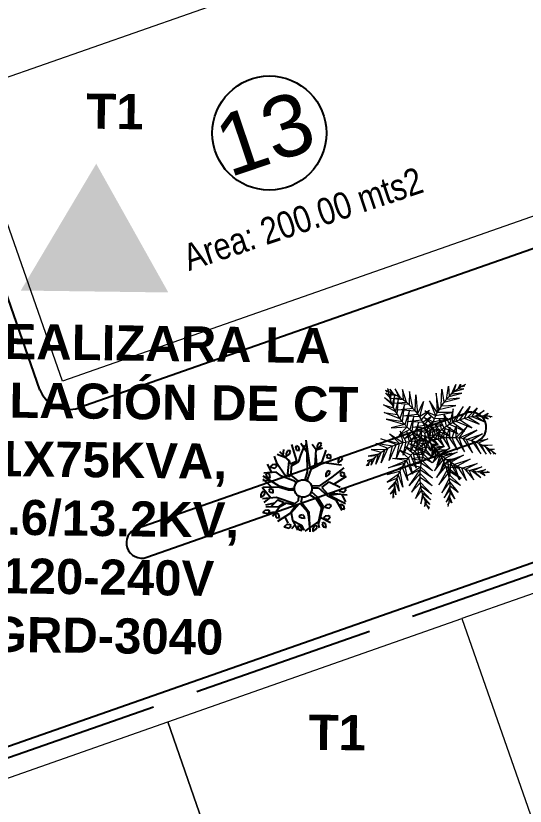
# Model space of a CAD drawing. Extents: x 604418 to 606014, y 1310869 to 1312555.
# Drawn here: x 605727.66 to 605744.37, y 1311089.53 to 1311115.45 of the extents above; entities that cross this region are included whole.
import ezdxf

# ---------------------------------------------------------------- set-up
doc = ezdxf.new("R2010")
doc.units = 0
doc.header["$MEASUREMENT"] = 0
doc.linetypes.add('ACAD_ISO02W100', pattern=[15, 12, -3])
doc.layers.get('0').update_dxf_attribs({"color": 10})
doc.layers.add('1-Cartografia', color=7, linetype='Continuous', lineweight=13)
for name, color, linetype in [('ARBOLES', 102, 'Continuous'), ('DETALLES', 7, 'Continuous'), ('PALME-1', 82, 'Continuous')]:
    doc.layers.add(name, color=color, linetype=linetype)
doc.styles.add('ROTULOS', font='arial.ttf', dxfattribs={"height": 3})
doc.styles.add('TSN - Arial Narrow', font='ARIALN.TTF')

# ---------------------------------------------------------------- blocks, each defined once
blk = doc.blocks.new('A$C48C97B70')
at = {"layer": 'PALME-1', "lineweight": 5}
for p, q in [((2.072342711151578, 6.539757133461535), (2.170993821462616, 6.532959528965876)), ((2.215910241822712, 6.496664697071537), (2.072342711151578, 6.539757133461535)), ((2.315381746622734, 6.599569622194394), (2.308759636594914, 6.417534291977063)), ((2.409648848813958, 6.324762820033357), (2.315381746622734, 6.599569622194394)), ((2.552023350144736, 6.547294185031205), (2.605243965052068, 6.121538928011432)), ((2.686585457413457, 6.0263228318654), (2.552023350144736, 6.547294185031205)), ((2.109145975671709, 6.384245945140719), (2.409648848813958, 6.324762820033357)), ((2.556235553929582, 6.175663349684328), (2.109145975671709, 6.384245945140719)), ((2.17080201394856, 6.14843697915785), (2.686585457413457, 6.0263228318654)), ((2.79309800628107, 5.890090512111783), (2.17080201394856, 6.14843697915785)), ((2.902934323064983, 6.406875107437372), (2.79309800628107, 5.890090512111783)), ((2.91185081389267, 5.719506327062845), (2.902934323064983, 6.406875107437372)), ((3.221362474723719, 6.19808159628883), (3.009236497804523, 5.560948513448238)), ((3.129033586243168, 5.334387176670134), (3.221362474723719, 6.19808159628883)), ((2.250659788493067, 5.877088903915137), (2.91185081389267, 5.719506327062845)), ((3.009236497804523, 5.560948513448238), (2.250659788493067, 5.877088903915137)), ((3.210483656963333, 5.151997671928257), (3.476696790079586, 5.948182277148589)), ((3.476696790079586, 5.948182277148589), (3.277439789846539, 4.975987701676786)), ((2.388137213652954, 5.472214528825134), (3.129033586243168, 5.334387176670134)), ((3.210483656963333, 5.151997671928257), (2.388137213652954, 5.472214528825134)), ((3.277439789846539, 4.975987701676786), (3.756338857463561, 5.506348918424919)), ((3.756338857463561, 5.506348918424919), (3.328270285041071, 4.818382484139875)), ((2.534703512326814, 5.10012524551712), (3.277439789846539, 4.975987701676786)), ((3.328270285041071, 4.818382484139875), (2.534703512326814, 5.10012524551712)), ((3.909237030078657, 4.976652111392468), (3.328270285041071, 4.818382484139875)), ((3.377104022074491, 4.634997698944062), (3.909237030078657, 4.976652111392468)), ((2.683092593215406, 4.767370728543028), (3.377104022074491, 4.634997698944062)), ((3.409331238712184, 4.483896916965023), (2.683092593215406, 4.767370728543028)), ((3.925437976256944, 4.650008630240336), (3.409331238712184, 4.483896916965023)), ((3.434897479135543, 4.330342781729996), (3.925437976256944, 4.650008630240336)), ((4.515644523431547, 3.959039486479014), (4.560836301650852, 4.589793780585751)), ((4.560836301650852, 4.589793780585751), (4.7000261915382, 4.003962910035625)), ((5.099083250737749, 4.709153651027009), (4.7000261915382, 4.003962910035625)), ((4.862730723922141, 4.034791121492162), (5.099083250737749, 4.709153651027009)), ((5.620870345737785, 4.675173788331449), (4.862730723922141, 4.034791121492162)), ((5.049313929746859, 4.060273291775957), (5.620870345737785, 4.675173788331449)), ((5.248437111848034, 4.076084800297394), (5.962511981604621, 4.570644963532686)), ((5.962511981604621, 4.570644963532686), (5.504699753597379, 4.07937725703232)), ((0.7884219525149092, 4.157139943214133), (1.318447572761215, 3.744818661361933)), ((1.571980429929681, 3.782268248032779), (0.7884219525149092, 4.157139943214133)), ((1.109125668299384, 4.314602350816131), (1.959349472192116, 3.802757524186745)), ((1.771087397122756, 3.798282656818628), (1.109125668299384, 4.314602350816131)), ((1.618893041624688, 4.43102240213193), (2.124885034398176, 3.798161737388)), ((1.959349472192116, 3.802757524186745), (1.618893041624688, 4.43102240213193)), ((2.169265136006288, 4.398663227912039), (2.124885034398176, 3.798161737388)), ((2.314061223645695, 3.783092461759225), (2.169265136006288, 4.398663227912039)), ((2.482636831817217, 4.305086443666369), (2.467264722916298, 3.763124301563948)), ((2.620561620569788, 3.736058336682618), (2.482636831817217, 4.305086443666369)), ((2.741825681529008, 4.179233747301623), (2.772755018319003, 3.702005540952086)), ((2.911298305843957, 3.66459856252186), (2.741825681529008, 4.179233747301623)), ((2.871413715649396, 4.391883058706298), (3.434897479135543, 4.330342781729996)), ((3.453508515260182, 4.175500756362453), (2.871413715649396, 4.391883058706298)), ((3.012199615594, 4.137813482200727), (3.464408285100944, 4.032410856336355)), ((3.468956709606573, 3.911039973609149), (3.012199615594, 4.137813482200727)), ((3.893151809461415, 4.363695227541029), (3.453508515260182, 4.175500756362453)), ((3.464408285100944, 4.032410856336355), (3.893151809461415, 4.363695227541029)), ((3.468037246959284, 3.738560013240203), (3.827438695821911, 4.112911172676831)), ((3.827438695821911, 4.112911172676831), (3.468956709606573, 3.911039973609149)), ((3.685084666009061, 3.609697680687532), (3.841679007280618, 4.104456616099924)), ((3.841679007280618, 4.104456616099924), (3.836072750855237, 3.693081015022472)), ((3.944807559717447, 3.747194973519072), (4.030393492197618, 4.282214030390605)), ((4.030393492197618, 4.282214030390605), (4.075651273597032, 3.806130931247026)), ((4.220504558179528, 3.86392322415486), (4.266304270480759, 4.447634300217032)), ((4.266304270480759, 4.447634300217032), (4.36755700269714, 3.914992629084736)), ((5.049313929746859, 4.060273291775957), (5.724152020178735, 3.491602858528495)), ((5.724152020178735, 3.491602858528495), (5.248437111848034, 4.076084800297394)), ((5.504699753597379, 4.07937725703232), (6.14542867639102, 3.564741639653221)), ((5.690529267420061, 4.069788537686691), (6.298271546256728, 4.391043368726969)), ((6.14542867639102, 3.564741639653221), (5.690529267420061, 4.069788537686691)), ((6.298271546256728, 4.391043368726969), (5.897146972594783, 4.047198329819366)), ((5.897146972594783, 4.047198329819366), (6.421890453668311, 3.624540694523603)), ((6.067745437845588, 4.018908204976469), (6.589553371304646, 4.150188793195412)), ((6.589553371304646, 4.150188793195412), (6.190282995230518, 3.993080107029527)), ((0.2361173620447516, 3.642432324122638), (0.655272247036919, 3.550730878021568)), ((0.7721523740328848, 3.5956928555388), (0.2361173620447516, 3.642432324122638)), ((0.9360923547064885, 3.65071875997819), (0.4851368642412126, 3.150084818713367)), ((0.485448888852261, 3.926491856342182), (0.9360923547064885, 3.65071875997819)), ((1.136499665444717, 3.705837757093832), (0.485448888852261, 3.926491856342182)), ((1.318447572761215, 3.744818661361933), (0.7675869886297733, 3.134953112574294)), ((0.7675869886297733, 3.134953112574294), (1.136499665444717, 3.705837757093832)), ((1.771087397122756, 3.798282656818628), (1.195132528082468, 3.129650846822187)), ((1.195132528082468, 3.129650846822187), (1.571980429929681, 3.782268248032779)), ((1.594795744982548, 3.143843350932002), (1.959349472192116, 3.802757524186745)), ((2.124885034398176, 3.798161737388), (1.594795744982548, 3.143843350932002)), ((1.957979965256527, 3.172862487379462), (2.314061223645695, 3.783092461759225)), ((2.467264722916298, 3.763124301563948), (1.957979965256527, 3.172862487379462)), ((2.374761829501949, 3.225290659116581), (2.620561620569788, 3.736058336682618)), ((2.772755018319003, 3.702005540952086), (2.374761829501949, 3.225290659116581)), ((2.661224959301762, 3.273362423060462), (2.911298305843957, 3.66459856252186)), ((2.956376706599258, 4.033704668981954), (3.027247471502051, 3.628440989181399)), ((3.189562233164907, 3.570096318144351), (2.956376706599258, 4.033704668981954)), ((3.181041071307845, 3.857268982101232), (3.468037246959284, 3.738560013240203)), ((3.462164395605214, 3.616779003990814), (3.181041071307845, 3.857268982101232)), ((3.836072750855237, 3.693081015022472), (4.253843837417662, 3.400641982909292)), ((4.253843837417662, 3.400641982909292), (3.944807559717447, 3.747194973519072)), ((4.075651273597032, 3.806130931247026), (4.544305811985396, 3.398677153047174)), ((4.544305811985396, 3.398677153047174), (4.220504558179528, 3.86392322415486)), ((4.36755700269714, 3.914992629084736), (4.964124301914126, 3.413108746986836)), ((4.964124301914126, 3.413108746986836), (4.515644523431547, 3.959039486479014)), ((4.7000261915382, 4.003962910035625), (5.327307574334554, 3.442139740334824)), ((5.327307574334554, 3.442139740334824), (4.862730723922141, 4.034791121492162)), ((6.421890453668311, 3.624540694523603), (6.067745437845588, 4.018908204976469)), ((6.261264526168816, 3.97596579301171), (6.658436554134823, 3.683305291924626)), ((6.462345477775671, 3.91865292401053), (6.748742411262356, 3.9674572434742)), ((6.658436554134823, 3.683305291924626), (6.462345477775671, 3.91865292401053)), ((6.748742411262356, 3.9674572434742), (6.592095402884297, 3.8744925793726)), ((6.706020068493672, 3.830860005225986), (6.81258699845057, 3.725446137133986)), ((6.81258699845057, 3.725446137133986), (6.759389090584591, 3.808802190702409)), ((0.1718455277150497, 3.308659199858084), (0.08337332028895617, 3.187658116221428)), ((0.08337332028895617, 3.187658116221428), (0.1226571858860552, 3.278405164601281)), ((0.1079707489116117, 3.43673736625351), (0.2773943352513015, 3.369831745279953)), ((0.3984837138559669, 3.434038767358288), (0.1079707489116117, 3.43673736625351)), ((0.5879098090808839, 3.522560335695744), (0.2422600681893528, 3.170534702949226)), ((0.2422600681893528, 3.170534702949226), (0.3984837138559669, 3.434038767358288)), ((0.4851368642412126, 3.150084818713367), (0.7721523740328848, 3.5956928555388)), ((3.027247471502051, 3.628440989181399), (2.661224959301762, 3.273362423060462)), ((3.248319437960163, 3.258440762292594), (2.731487293960527, 3.21161420433782)), ((2.981999052804895, 3.33906352892518), (3.189562233164907, 3.570096318144351)), ((3.302425265079364, 3.523976467782632), (2.981999052804895, 3.33906352892518)), ((3.38708580750972, 2.98058735113591), (3.248319437960163, 3.258440762292594)), ((3.332632150151767, 3.34651159401983), (3.38708580750972, 2.98058735113591)), ((3.494100376148708, 3.304271258879453), (3.844624524586834, 3.185955692315474)), ((3.580979051650502, 3.546238041482866), (3.926706466940232, 3.414563037222251)), ((3.926706466940232, 3.414563037222251), (3.685084666009061, 3.609697680687532)), ((2.305217212880962, 2.870481743244454), (2.803743595723063, 2.657336931442842)), ((2.885166313848458, 2.790012650424615), (2.305217212880962, 2.870481743244454)), ((2.517388925771229, 3.06542000407353), (2.972683737869374, 2.91909837257117)), ((3.058313231333159, 3.034255284117535), (2.517388925771229, 3.06542000407353)), ((2.731487293960527, 3.21161420433782), (3.134490717668086, 3.128852164372802)), ((2.972683737869374, 2.91909837257117), (3.270130277378485, 2.373955077026039)), ((3.330513679073192, 2.658078050706536), (3.058313231333159, 3.034255284117535)), ((3.134490717668086, 3.128852164372802), (3.330513679073192, 2.658078050706536)), ((3.534062391845509, 3.189083838136867), (3.340175927500241, 2.707714716438204)), ((3.340175927500241, 2.707714716438204), (3.59752581466455, 3.028701244154945)), ((3.647004531347193, 2.917780390474945), (3.372718029655516, 2.450514665339142)), ((3.844624524586834, 3.185955692315474), (3.534062391845509, 3.189083838136867)), ((3.59752581466455, 3.028701244154945), (4.105901260743849, 2.988605438731611)), ((4.105901260743849, 2.988605438731611), (3.647004531347193, 2.917780390474945)), ((2.103190960828215, 2.613297319738194), (2.645531261456199, 2.351689536590129)), ((2.728957957704552, 2.52214392949827), (2.103190960828215, 2.613297319738194)), ((3.165985810337588, 1.967003280296922), (2.728957957704552, 2.52214392949827)), ((2.803743595723063, 2.657336931442842), (3.165985810337588, 1.967003280296922)), ((3.270130277378485, 2.373955077026039), (2.885166313848458, 2.790012650424615)), ((3.372718029655516, 2.450514665339142), (3.710475369938649, 2.789075389970094)), ((3.785483577288687, 2.652341371169314), (3.449524783995003, 2.172812515171245)), ((3.449524783995003, 2.172812515171245), (3.866465097409673, 2.519395898329094)), ((3.710475369938649, 2.789075389970094), (4.331273649935611, 2.805358869954944)), ((4.331273649935611, 2.805358869954944), (3.785483577288687, 2.652341371169314)), ((3.866465097409673, 2.519395898329094), (4.646028709830716, 2.527177116833627)), ((4.646028709830716, 2.527177116833627), (3.952712326892652, 2.391210660105571)), ((1.792426663800143, 1.596248906804249), (2.580521340714768, 2.199384402483702)), ((2.515611188136972, 2.022609669947997), (1.792426663800143, 1.596248906804249)), ((1.871158147696406, 2.113180001964793), (2.645531261456199, 2.351689536590129)), ((2.580521340714768, 2.199384402483702), (1.871158147696406, 2.113180001964793)), ((2.515611188136972, 2.022609669947997), (2.926296855206601, 1.241501617012545)), ((3.059729687054642, 1.618500017561018), (2.580521340714768, 2.199384402483702)), ((2.645531261456199, 2.351689536590129), (3.059729687054642, 1.618500017561018)), ((3.952712326892652, 2.391210660105571), (3.58636029146146, 1.875769624253735)), ((3.58636029146146, 1.875769624253735), (4.066406800411642, 2.239262379473075)), ((3.925750808091834, 1.441292198840529), (4.066406800411642, 2.239262379473075)), ((4.17234099295456, 2.111978875938803), (3.925750808091834, 1.441292198840529)), ((4.066406800411642, 2.239262379473075), (4.907796958577819, 2.273755981819704)), ((4.907796958577819, 2.273755981819704), (4.17234099295456, 2.111978875938803)), ((4.349980074330233, 1.135602922644466), (4.17234099295456, 2.111978875938803)), ((2.457456857548095, 1.831512524746358), (1.821242342237383, 1.240138054126874)), ((2.926296855206601, 1.241501617012545), (2.457456857548095, 1.831512524746358)), ((4.3001007566927, 1.973631209228188), (5.182541553280316, 1.983157423557714)), ((4.3001007566927, 1.973631209228188), (4.349980074330233, 1.135602922644466)), ((5.182541553280316, 1.983157423557714), (4.443687955150381, 1.834768826840445)), ((4.443687955150381, 1.834768826840445), (4.680083942599595, 0.9989401279017329)), ((4.680083942599595, 0.9989401279017329), (4.639327736455016, 1.669219866394997)), ((4.639327736455016, 1.669219866394997), (5.461078145774081, 1.658749242546037)), ((5.461078145774081, 1.658749242546037), (4.788814511382952, 1.558412575628608)), ((1.821242342237383, 1.240138054126874), (2.399274100433104, 1.581920561147854)), ((2.368780232500285, 1.398359464714304), (1.924645158462226, 0.8736696706619114)), ((2.764498831005767, 0.8457179625984281), (2.368780232500285, 1.398359464714304)), ((2.399274100433104, 1.581920561147854), (2.764498831005767, 0.8457179625984281)), ((4.788814511382952, 1.558412575628608), (5.053402894292958, 0.9239456083159894)), ((5.053402894292958, 0.9239456083159894), (4.962611843948252, 1.44441397394985)), ((4.962611843948252, 1.44441397394985), (5.636359921656549, 1.436750726075843)), ((5.636359921656549, 1.436750726075843), (5.112242182018235, 1.357725282199681)), ((5.112242182018235, 1.357725282199681), (5.431365475989878, 0.9245065893046558)), ((5.431365475989878, 0.9245065893046558), (5.223222281550989, 1.29970837989822)), ((5.28887854795903, 1.267762609757483), (5.781500488519669, 1.24094073777087)), ((5.781500488519669, 1.24094073777087), (5.480490738409571, 1.18407818954438)), ((1.924645158462226, 0.8736696706619114), (2.346526292036287, 1.191705271136016)), ((2.337565534398891, 1.019009375944734), (2.097415535245091, 0.5375053882598877)), ((2.097415535245091, 0.5375053882598877), (2.336508853361011, 0.8937838720157743)), ((2.646792052546516, 0.5885173473507166), (2.337565534398891, 1.019009375944734)), ((2.337999686365947, 0.8207834959030151), (2.538657347671688, 0.3700814959593117)), ((2.346526292036287, 1.191705271136016), (2.646792052546516, 0.5885173473507166)), ((5.480490738409571, 1.18407818954438), (5.670432295068167, 0.9642435463611037)), ((5.670432295068167, 0.9642435463611037), (5.60869708226528, 1.135618800064549)), ((5.724356828373857, 1.09681861451827), (5.873638325021602, 1.110369574278593)), ((5.873638325021602, 1.110369574278593), (5.779567710822448, 1.079890589462593)), ((2.350847847177647, 0.6120893694460392), (2.241748867090791, 0.3428265270777047)), ((2.241748867090791, 0.3428265270777047), (2.366149720503017, 0.4758871961385012)), ((2.538657347671688, 0.3700814959593117), (2.350847847177647, 0.6120893694460392)), ((2.384330539614893, 0.3552551558241248), (2.464432897162624, 0.2285578553564847)), ((2.464432897162624, 0.2285578553564847), (2.39442759915255, 0.2983970080967993))]:
    blk.add_line(p, q, dxfattribs=at)
for points in [[(2.154564774478786, 6.219103512354195), (2.02690392837394, 6.480078173102811), (2.160304883727804, 6.356042295461521)], [(2.156341567868367, 6.010021812748164), (2.324991472880356, 6.4736520529259), (2.154564774478786, 6.219103512354195)], [(2.170005674357526, 6.47765037836507), (2.241052294964902, 6.609638906549662), (2.17610205791425, 6.535075405379757)], [(2.16976996010635, 5.812250819057226), (1.896537362015806, 6.275782974204049), (2.159959133598022, 5.937095887260512)], [(2.190785011625849, 5.6406042764429), (2.448136188904755, 6.263312531169504), (2.16976996010635, 5.812250819057226)], [(2.227435329928994, 5.436012126971036), (1.747697115293704, 5.928360163699836), (2.190785011625849, 5.6406042764429)], [(2.27069055789616, 5.255032744025812), (2.583540279185399, 6.014972493285313), (2.227435329928994, 5.436012126971036)], [(4.392587163136341, 4.884143389295787), (4.495571633568034, 5.717314173467457), (4.256301564048044, 4.754186208359897)], [(4.544700947008096, 5.013609378831461), (4.833686141879298, 5.832743209321052), (4.750456606037915, 5.166403324808925)], [(4.906676866929047, 5.267496261978522), (5.211013276129961, 5.883884690934792), (5.087361252051778, 5.370230613742024)], [(5.242193514248356, 5.447244495619088), (5.588177711004391, 5.859328282764181), (5.35663316375576, 5.498098306823522)], [(5.620723859756254, 5.597161437151954), (5.824239349691197, 5.804493322502822), (5.751748201088049, 5.637383337365463)], [(5.86963800038211, 5.668762093177065), (6.017757985042408, 5.645760704297572), (5.925812243833207, 5.682150669861585)], [(2.346184281865135, 5.010120352962986), (1.670173717662692, 5.555558150867), (2.27069055789616, 5.255032744025812)], [(2.417559240013361, 4.823557599913329), (2.77261847560294, 5.631471857661381), (2.346184281865135, 5.010120352962986)], [(2.570173078100197, 4.504368314985186), (2.932087307330221, 5.264726978261024), (2.494671947904862, 4.651754620950669)], [(4.256301564048044, 4.754186208359897), (4.052790259360336, 5.43917561462149), (4.142499957582913, 4.633885177783668)], [(4.750456606037915, 5.166403324808925), (5.571213925839402, 5.12468051398173), (4.906676866929047, 5.267496261978522)], [(5.087361252051778, 5.370230613742024), (5.760236592148431, 5.335102644283324), (5.242193514248356, 5.447244495619088)], [(5.424185181967914, 5.525811162078753), (5.917516169720329, 5.521302725654095), (5.620723859756254, 5.597161437151954)], [(2.417559240013361, 4.823557599913329), (1.666330594918691, 5.198304021731019), (2.494671947904862, 4.651754620950669)], [(2.749371340847574, 4.210532552096993), (3.062453357386403, 4.924507077550516), (2.665315036778338, 4.340165023226291)], [(4.019387778360397, 4.489461824530736), (3.686499810777605, 5.027122383005917), (4.142499957582913, 4.633885177783668)], [(4.392587163136341, 4.884143389295787), (5.272642843658105, 4.818610895890743), (4.544700947008096, 5.013609378831461)], [(2.494671947904862, 4.651754620950669), (1.781017156899907, 4.688143855426461), (2.570173078100197, 4.504368314985186)], [(2.665315036778338, 4.340165023226291), (2.047454026411287, 4.20547631662339), (2.570173078100197, 4.504368314985186)], [(2.936202305485494, 3.961225484032184), (3.194800092256628, 4.525834057247266), (2.839872449287213, 4.08387531992048)], [(3.680865227244794, 3.983363593928516), (3.436798440176062, 4.467100864741951), (3.752379397163168, 4.107779220212251)], [(3.835917418007739, 4.23947516665794), (3.53108133841306, 4.739366353023797), (3.925176166580059, 4.367010969901457)], [(3.925176166580059, 4.367010969901457), (4.702673003892414, 4.309751543914899), (4.019387778360397, 4.489461824530736)], [(4.142499957582913, 4.633885177783668), (4.980002656928264, 4.546041940804571), (4.256301564048044, 4.754186208359897)], [(2.839872449287213, 4.08387531992048), (2.266970048076473, 3.963048696983606), (2.749371340847574, 4.210532552096993)], [(3.112280795350671, 3.763299948070198), (3.274903748184443, 4.246629072353244), (3.029674842953682, 3.85233834409155)], [(3.550926095223986, 3.719778106082231), (3.387992553412914, 4.212485782103613), (3.624444051180035, 3.875807887408882)], [(3.752379397163168, 4.107779220212251), (4.37089140561875, 4.052114577265456), (3.835917418007739, 4.23947516665794)], [(3.029674842953682, 3.85233834409155), (2.492253964184783, 3.783424315974116), (2.936202305485494, 3.961225484032184)], [(3.234892703243531, 3.641988356830552), (2.716051258263178, 3.652559398440644), (3.112280795350671, 3.763299948070198)], [(3.325157613842748, 3.560028912266716), (3.353889728430659, 3.928865215508267), (3.234892703243531, 3.641988356830552)], [(3.503731538774446, 3.60736023215577), (3.861060279305093, 3.703182586701587), (3.550926095223986, 3.719778106082231)], [(3.624444051180035, 3.875807887408882), (4.134339513606392, 3.883546425960958), (3.680865227244794, 3.983363593928516)], [(3.729752234066837, 3.45785673125647), (4.128319124458358, 3.790200868388638), (3.901874270406552, 3.446712814969942)], [(4.022629983141087, 3.433688336517662), (4.383084442815743, 3.838216366013512), (4.164607411599718, 3.412809299072251)], [(4.317768965265714, 3.383416073629633), (4.670954665984027, 3.85040225693956), (4.46915942186024, 3.347174729220569)], [(4.617636742070317, 3.304460272425786), (4.995665648719296, 3.811399539699778), (4.797157781897113, 3.242922397796065)], [(2.338219963363372, 3.057120678247884), (1.860253911931068, 3.471175903920084), (2.176076778094284, 2.958508807700127)], [(2.614172788336873, 3.198558794800192), (2.16904144117143, 3.578919567866251), (2.474079485167749, 3.130688536679372)], [(2.891659343149513, 3.310966674471274), (2.452825346612372, 3.628763884538785), (2.757464850437827, 3.260120212566108)], [(2.757464850437827, 3.260120212566108), (2.714189377729781, 2.640618080738932), (2.614172788336873, 3.198558794800192)], [(3.172536430647597, 3.397393225692213), (2.711960111628287, 3.636511703487486), (3.006810810766183, 3.349589448189363)], [(3.006810810766183, 3.349589448189363), (2.91818766517099, 2.84739505732432), (2.891659343149513, 3.310966674471274)], [(3.291022957651876, 3.426134270383045), (3.13966504635755, 3.088559782132506), (3.172536430647597, 3.397393225692213)], [(3.523551811114885, 3.316470418125391), (3.359355548280291, 2.984950676327571), (3.576744205201976, 3.206763199530542)], [(3.607858661212958, 3.460514123085886), (3.828101624385454, 3.163262059213594), (3.729752234066837, 3.45785673125647)], [(3.901874270406552, 3.446712814969942), (4.096152673359029, 2.975216081598774), (4.022629983141087, 3.433688336517662)], [(4.164607411599718, 3.412809299072251), (4.33975546748843, 2.817008313024417), (4.317768965265714, 3.383416073629633)], [(4.46915942186024, 3.347174729220569), (4.701155101531185, 2.602891196729615), (4.617636742070317, 3.304460272425786)], [(4.95082273078151, 3.181195360608399), (5.513373970985413, 3.621835168683901), (4.797157781897113, 3.242922397796065)], [(4.797157781897113, 3.242922397796065), (5.022718547144905, 2.431596601847559), (4.95082273078151, 3.181195360608399)], [(5.12171975185629, 3.102095157606527), (5.934571020072326, 3.311981251928955), (4.95082273078151, 3.181195360608399)], [(1.889275597059168, 2.751342532224953), (1.050323868636042, 2.78199142543599), (2.039228462497704, 2.865258167032152)], [(2.039228462497704, 2.865258167032152), (1.395255670533516, 3.174978010123596), (2.176076778094284, 2.958508807700127)], [(2.176076778094284, 2.958508807700127), (2.129790831706487, 2.117684915196151), (2.039228462497704, 2.865258167032152)], [(2.474079485167749, 3.130688536679372), (2.407128198770806, 2.353966257767752), (2.338219963363372, 3.057120678247884)], [(3.645276408176869, 3.048480163095519), (3.314152698847465, 2.660652421880513), (3.688722559949383, 2.935060539282858)], [(3.576744205201976, 3.206763199530542), (4.054222009028308, 3.0034822630696), (3.645276408176869, 3.048480163095519)], [(3.688722559949383, 2.935060539282858), (4.213079168112017, 2.798603621777147), (3.734850078239106, 2.799171700142324)], [(5.12171975185629, 3.102095157606527), (5.383647932903841, 2.259369736304507), (5.297967160586268, 3.008090391987935)], [(5.297967160586268, 3.008090391987935), (6.16600365715567, 3.039797091390938), (5.515596752869897, 2.872743644053116)], [(5.515596752869897, 2.872743644053116), (5.777917718980461, 2.093916910467669), (5.666956469649449, 2.764508768683299)], [(1.737293819780461, 2.621721604838967), (0.8826597919687629, 2.46650126716122), (1.553760649636388, 2.442844671662897)], [(1.553760649636388, 2.442844671662897), (1.464599218335934, 1.625878570368513), (1.429139588726684, 2.304663113784045)], [(1.889275597059168, 2.751342532224953), (1.81420372670982, 1.872049222700298), (1.737293819780461, 2.621721604838967)], [(3.815240881405771, 2.498178108828142), (3.258504012366757, 1.952445544535294), (3.844895531772636, 2.34655145695433)], [(3.734850078239106, 2.799171700142324), (3.284365245490335, 2.371715185698122), (3.778496818151325, 2.649447336327285)], [(3.778496818151325, 2.649447336327285), (4.355133664794266, 2.54792797146365), (3.815240881405771, 2.498178108828142)], [(5.666956469649449, 2.764508768683299), (6.352019103593193, 2.707547979895025), (5.828818963374943, 2.634118099231273)], [(5.828818963374943, 2.634118099231273), (6.043017279356718, 1.995279872557148), (5.957269614445977, 2.518339873291552)], [(5.957269614445977, 2.518339873291552), (6.467556042363867, 2.347676831297576), (6.046564603922889, 2.430539256427437)], [(1.429139588726684, 2.304663113784045), (0.772239432670176, 2.102085896534845), (1.299012497416697, 2.14258864405565)], [(1.299012497416697, 2.14258864405565), (1.226826903643087, 1.4726748901885), (1.198385304887779, 2.001953173428774)], [(3.871945058228448, 2.158713663928211), (3.252601711661555, 1.588151637697592), (3.887041300884448, 1.993803849676624)], [(3.844895531772636, 2.34655145695433), (4.468417391995899, 2.241129613714293), (3.871945058228448, 2.158713663928211)], [(3.887041300884448, 1.993803849676624), (4.535653990111314, 1.693922344129533), (3.871945058228448, 2.158713663928211)], [(6.097129486734048, 2.377866017399356), (6.27393753407523, 1.91728518391028), (6.235613497206941, 2.221211963798851)], [(6.235613497206941, 2.221211963798851), (6.503155707614496, 2.107959010638297), (6.321102918940596, 2.114082425134256)], [(1.198385304887779, 2.001953173428774), (0.7365819825790823, 1.725808639312163), (1.13000139023643, 1.897042812313884)], [(0.9902521298499778, 1.652037620078772), (0.7532290507806465, 1.484034271677956), (0.9297311570262536, 1.529064489062876)], [(1.091911516035907, 1.834749642992392), (1.018010706524365, 1.346964383963495), (0.9902521298499778, 1.652037620078772)], [(3.894528078730218, 1.805637481156737), (3.26381215674337, 1.188393660355359), (3.891187129309401, 1.605915467021987)], [(3.894528078730218, 1.805637481156737), (4.451833559432998, 1.177791992900893), (3.887041300884448, 1.993803849676624)], [(6.39354687242303, 2.015926910797134), (6.426494472543709, 1.869697470217943), (6.426611954928376, 1.968582429690287)], [(0.8800271427026019, 1.417654696386307), (0.8792118047131225, 1.267761636758223), (0.8578867753967643, 1.364319868851453)], [(3.869909705827013, 1.350516458507627), (3.296248267986812, 0.7620473224669695), (3.842559180222452, 1.166460759472102)], [(3.891187129309401, 1.605915467021987), (4.315050064469688, 0.847738120239228), (3.869909705827013, 1.350516458507627)], [(3.800275092246011, 0.9629583028145134), (3.329281992162578, 0.4811277338303626), (3.755768627277575, 0.7958555142395198)], [(3.842559180222452, 1.166460759472102), (4.104102835524827, 0.5307326246984303), (3.800275092246011, 0.9629583028145134)], [(3.694481070735492, 0.6073415265418589), (3.365110683604144, 0.2400392841082066), (3.618164612678811, 0.4126774261239916)], [(3.618164612678811, 0.4126774261239916), (3.639302216819488, 0.1229218966327608), (3.561775000300258, 0.2877558881882578)], [(3.755768627277575, 0.7958555142395198), (3.836446257424541, 0.2638693936169147), (3.718317991355434, 0.6763565882574767)], [(3.507427083794028, 0.1785362230148166), (3.392287149792537, 0.08256023982539773), (3.480357015854679, 0.1275263123679906)]]:
    blk.add_lwpolyline(points, dxfattribs=at)
for centre, start, end in [((5.588793920818716, 6.143739468883723), 171.0104521834421, 231.4464456841633), ((6.694100860622711, 2.33411510149017), 100.476191748202, 160.9121852559867), ((4.041404828545637, 0.07403990789316595), 99.94926296678528, 160.385256475702), ((0.4597341808257625, 1.76320576085709), 329.1163057678704, 29.55229927301689), ((3.593947651563212, 0.02548631397075951), 32.00061704183793, 92.43661055352145)]:
    blk.add_arc(centre, 3.435055977674358, start, end, dxfattribs=at)
at = {"layer": 'PALME-1', "lineweight": 5, "extrusion": (0, 0, -1)}
for centre, major_axis, ratio, start_param, end_param in [((0.03457255742978305, 3.843105676351115), (2.428951375544984, 2.428951375544984), 0.9999999999944229, -0.1568972076351143, 0.8979098656253504), ((5.771400176803581, 0.9274167057592422), (2.428951375662981, 2.428951375662981), 0.9999999999566004, 3.700108783691731, 4.754915857151383), ((6.758870571036823, 4.372393509605899), (-2.428951375770286, 2.428951375770285), 0.9999999999474494, 4.17336683088863, 5.228173904150966)]:
    blk.add_ellipse(centre, major_axis=major_axis, ratio=ratio, start_param=start_param, end_param=end_param, dxfattribs=at)
at = {"layer": 'PALME-1', "lineweight": 5, "extrusion": (0, 0, -0.9999999999999998)}
blk.add_ellipse((5.420667597092688, 0.6453492771834135), major_axis=(-2.428951375443933, 2.428951375443933), ratio=0.9999999999891818, start_param=0.1736473969369881, end_param=1.228454470390285, dxfattribs=at)
at = {"layer": 'PALME-1', "lineweight": 5, "extrusion": (0, 0, -0.9999999999999999)}
blk.add_ellipse((1.946813749149442, 0.3677244198042899), major_axis=(-2.428951375577941, 2.42895137557794), ratio=0.9999999999802652, start_param=0.182844039079733, end_param=1.237651112525595, dxfattribs=at)
blk = doc.blocks.new('p_arbol04')
at = {"layer": 'ARBOLES'}
for p, q in [((-0.6233037726487964, 1.751350475242361), (-0.4075766726164147, 2.362287975149229)), ((0.05112552735954523, 1.875145075144246), (0.3460060274228454, 2.362287975149229)), ((0.7614861273905262, 1.695985575206578), (0.5425942273577675, 2.315892175305635)), ((0.7391781273763627, 1.388008275302127), (0.8047081273980439, 2.292689675232396)), ((0.7719444273971021, 1.944740375271067), (1.099590327357873, 2.176704575307667)), ((-1.138052872614935, 1.514939975226298), (-1.476309772580862, 1.850215275306255)), ((-1.409783172653988, 1.112654275260866), (-1.363558072596788, 1.898112575290725)), ((-1.002749972627498, 0.764560075243935), (-1.205704372609034, 2.041801575105637)), ((-0.4075765726156533, 1.550386175280437), (-1.030103272642009, 2.130308675114065)), ((-0.1782260725740343, 0.9704636752139777), (0.05112552735954523, 1.875145075144246)), ((0.7777981273829937, 1.37101607513614), (0.7830650274408981, 1.941581875318661)), ((1.120663127396256, 1.005671775201336), (1.720522727351636, 1.987782375188544)), ((-1.980273772613145, 0.6457032752223313), (-1.849216272588819, 1.573585675098002)), ((-1.070401372620836, 0.7485947750974447), (-1.814566572662443, 1.546870575286448)), ((-0.3748126726131886, 1.086448775138706), (-0.4075765726156533, 1.550386175280437)), ((-0.04716827266383916, 0.2049576751887798), (-0.3748126726131886, 1.086448775138706)), ((0.01836212736088783, 0.8776749751996249), (0.7391781273763627, 1.388008275302127)), ((0.6355831273831427, 1.195744475116953), (0.7777981273829937, 1.37101607513614)), ((0.7040569273522124, 1.16591347521171), (0.6355831273831427, 1.195744475116953)), ((0.7082607273478061, 1.164930875180289), (1.120663127396256, 1.005671775201336)), ((2.580556127359159, 1.480812175199389), (1.361704627401195, 0.04258437524549663)), ((1.570559327374212, 1.058760175248608), (2.282893027411774, 1.297651775181293)), ((1.98423122742679, 0.8312806752510369), (2.180817827349529, 1.573585675098002)), ((1.98423122742679, 0.8312806752510369), (2.410169627401046, 1.295222575310618)), ((-2.076844772556797, 0.2269333752337843), (-2.602798772626556, 0.5993119752965868)), ((-2.078566372627392, 0.7384888750966638), (-2.537271472625434, 0.8080811752006412)), ((-1.718158272560686, 0.4137299752328545), (-2.40621067257598, 1.040052875177935)), ((-0.7772464726585895, 0.09400647529400885), (-1.070401372620836, 0.7485947750974447)), ((-0.7095950726652518, 0.109973275102675), (-1.002749972627498, 0.764560075243935)), ((-0.01440467266365886, 0.6225052752997726), (-0.1782260725740343, 0.9704636752139777)), ((-0.01440467266365886, 0.6225052752997726), (0.01836212736088783, 0.8776749751996249)), ((0.1166561273857951, 0.6457032752223313), (0.6081219273619354, 1.040052875177935)), ((0.13611602736637, -0.001853824825957417), (0.1166561273857951, 0.6457032752223313)), ((0.6081219273619354, 1.040052875177935), (1.158153927419335, 0.8729538752231747)), ((1.034060327336192, -0.05020582489669323), (1.98423122742679, 0.8312806752510369)), ((1.158153927419335, 0.8729538752231747), (1.570559327374212, 1.058760175248608)), ((2.541228927439079, 0.5065217751543969), (2.639519927441142, 0.9472611751407385)), ((-2.488813172560185, -0.2502242247574031), (-2.832150572561659, 0.06577617512084544)), ((-2.144096572650596, -0.1197951247449964), (-2.668329172651283, 0.5065217751543969)), ((-1.768481572624296, 0.2061417752411216), (-2.438977372599766, 0.2513520752545446)), ((-1.768481572624296, 0.2061417752411216), (-1.619864072650671, -0.2357832246925682)), ((-1.193925672559999, -0.838903724681586), (-1.718158272560686, 0.4137299752328545)), ((-0.5152587726479396, -0.2253798248711973), (-0.7772464726585895, 0.09400647529400885)), ((-0.4254874725593254, -0.1270918247755617), (-0.7095950726652518, 0.109973275102675)), ((-0.05716087261680514, 0.02101297513581812), (-0.04716827266383916, 0.2049576751887798)), ((1.361704627401195, 0.04258437524549663), (1.72211572737433, -0.1429915248882025)), ((1.72211572737433, -0.1429915248882025), (2.541228927439079, 0.5065217751543969)), ((1.820409827399999, -0.1893874248489738), (2.383421327336691, 0.3813889753073454)), ((2.541228927439079, 0.5065217751543969), (2.93440062738955, 0.2745560752227902)), ((-2.045802472624928, -0.2125868247821927), (-2.864915772574022, -0.28217912488617)), ((-1.619864072650671, -0.2357832246925682), (-2.144096572650596, -0.1197951247449964)), ((-1.554333672625944, -0.3749648248776793), (-2.045802472624928, -0.2125868247821927)), ((-1.25945287256036, -0.9548933247569948), (-1.554333672625944, -0.3749648248776793)), ((0.4960838273400441, -0.2900237247813493), (1.034060327336192, -0.05020582489669323)), ((0.5514073274098337, -0.4305006247013807), (1.132354427361861, -0.1893874248489738)), ((1.132354427361861, -0.1893874248489738), (1.361704627401195, -0.1197951247449964)), ((1.361704627401195, -0.1197951247449964), (2.246348227374256, -0.4677504247520119)), ((1.820409827399999, -0.1893874248489738), (2.21358152735047, -0.35176682472229)), ((2.21358152735047, -0.35176682472229), (2.999931027414277, -0.02700942475348711)), ((2.246348227374256, -0.4677504247520119), (2.934400927391835, -1.488424524897709)), ((-1.881979572586715, -1.047679024748504), (-2.897679472574964, -0.7461180246900767)), ((-2.312705772579648, -0.919796624686569), (-2.504504372598603, -1.372436424717307)), ((-1.816452172584832, -1.070876924786717), (-2.144096372649074, -1.465226624859497)), ((-1.25945287256036, -0.9780852247495204), (-1.881979572586715, -1.047679024748504)), ((-0.9952376725850627, -1.070876924786717), (-1.816452172584832, -1.070876924786717)), ((-0.8662810726091266, -0.8852995247580111), (-1.193925672559999, -0.838903724681586)), ((-0.9254470726009458, -1.06954942480661), (-1.038857972598635, -1.87248672475107)), ((-0.9952376725850627, -1.06954942480661), (-0.9254470726009458, -1.06954942480661)), ((-0.8033126726513728, -1.06954942480661), (-0.9777907725656405, -1.928076024865732)), ((-0.8662810726091266, -0.8852995247580111), (-0.6163215725682676, -0.7061476248782128)), ((-0.8033126726513728, -1.070876924786717), (-0.8007506725843996, -1.070876924786717)), ((-0.5295373726403341, -0.9108611247502267), (-0.8007506725843996, -1.070876924786717)), ((0.3936125274049118, -1.003205724759027), (0.7064148273784667, -1.349238424794748)), ((0.8664620274212211, -1.332453824812546), (0.4742874273797497, -0.9033507248386741)), ((-2.144096372649074, -1.465226624859497), (-2.43897697259672, -2.184336724691093)), ((-2.153072272660211, -1.476029824698344), (-1.9802733726101, -2.161138824885711)), ((-0.03632467263378203, -1.178341524675488), (0.01836242736317217, -1.720391724724323)), ((0.1821837273892015, -1.139572024811059), (0.182183827389963, -1.720391724724323)), ((0.7064148273784667, -1.349238424794748), (0.7064148273784667, -2.137940824730322)), ((0.8702393274288625, -1.511616424890235), (0.8047089274041355, -2.045149124693125)), ((0.8664620274212211, -1.332453824812546), (1.885937527404167, -1.558012224733829)), ((0.8702393274288625, -1.511616424890235), (1.49276582733728, -1.62760612484999)), ((1.49276582733728, -1.62760612484999), (1.722116527380422, -2.416302324738353)), ((1.885937527404167, -1.558012224733829), (2.901637327391654, -1.743588124867529)), ((-2.286780472612008, -1.813183424761519), (-2.635565172648057, -1.813183424761519)), ((-1.9802733726101, -2.161138824885711), (-2.144096172647551, -2.509094124892727)), ((-0.9777907725656405, -1.928076024865732), (-1.954865772626363, -2.89160142489709)), ((-1.152267372584902, -2.045428324723616), (-1.53611897258088, -2.44689772487618)), ((-1.038857972598635, -1.87248672475107), (-1.152267372584902, -2.045428324723616)), ((0.01836242736317217, -1.720391724724323), (-0.1782254725694656, -2.393105924827978)), ((0.182183827389963, -1.720391724724323), (-0.04716777266003191, -2.416302324738353)), ((0.7064148273784667, -2.137940824730322), (0.8702396274311468, -2.787455624900758)), ((0.8047089274041355, -2.045149124693125), (1.165119927376509, -2.439500324893743)), ((1.591168627375737, -1.965995624894276), (2.573993327445351, -2.253922924865037)), ((-1.030102272634394, -2.857049424899742), (-2.144096172647551, -2.601879724767059)), ((-1.525113972602412, -2.442184324841946), (-1.759352872613817, -2.684806724777445)), ((-0.04716777266003191, -2.416302324738353), (-1.193925272556953, -2.973033024696633)), ((-0.1782254725694656, -2.393105924827978), (-1.030102272634394, -2.857049424899742)), ((0.8047089274041355, -2.230726524721831), (1.132355127367191, -3.436971924733371)), ((0.8047089274041355, -2.230726524721831), (1.327724127448164, -2.669746324885637)), ((1.165119927376509, -2.439500324893743), (1.656586127355695, -3.135410924674943)), ((-0.7352231725817546, -2.764259224757552), (-0.5386363726574928, -3.52976212487556)), ((0.8702396274311468, -2.787455624900758), (0.6081226273672655, -3.552960124798119)), ((1.427235827432014, -2.81065352470614), (1.197884027380496, -3.367384224897251))]:
    blk.add_line(p, q, dxfattribs=at)
at = {"layer": 'ARBOLES', "color": 1}
for p, q in [((-0.9647895726375282, 2.011009375099093), (-1.091324372566305, 1.801976175280288)), ((-1.091324372566305, 1.801976175280288), (-0.9788487725891173, 1.616172875277698)), ((-0.9788487725891173, 1.616172875277698), (-0.828885372611694, 1.801976175280288)), ((-0.9647895726375282, 2.011009375099093), (-0.8663764726370573, 1.987782375188544)), ((-0.828885372611694, 1.801976175280288), (-0.8663764726370573, 1.987782375188544)), ((-0.431477272650227, 2.093959175283089), (-0.2665135726565495, 1.801979175303131)), ((-0.431477272650227, 2.093959175283089), (-0.2290229726349935, 2.093959175283089)), ((-0.2665135726565495, 1.801979175303131), (-0.0415654726093635, 1.801979175303131)), ((-0.07905627263244241, 1.961238175164908), (-0.2290229726349935, 2.093959175283089)), ((-0.0415654726093635, 1.801979175303131), (-0.07905627263244241, 1.961238175164908)), ((1.008190227439627, 1.881611775141209), (0.8582272273488343, 1.748893875163049)), ((0.8582272273488343, 1.748893875163049), (1.083173827384599, 1.695805475115776)), ((1.195645927335136, 1.934700175188482), (1.008190227439627, 1.881611775141209)), ((1.083173827384599, 1.695805475115776), (1.270629527396522, 1.722349675139412)), ((1.308123427443206, 1.855067575117573), (1.195645927335136, 1.934700175188482)), ((1.270629527396522, 1.722349675139412), (1.308123427443206, 1.855067575117573)), ((1.772079527378082, 1.719032375141978), (1.645542527432553, 1.50999617530033)), ((1.772079527378082, 1.719032375141978), (1.870492227375507, 1.695805475115776)), ((1.907983027398586, 1.50999617530033), (1.870492227375507, 1.695805475115776)), ((-2.253554272581823, 1.324192975182086), (-2.403517672559246, 1.191475075203925)), ((-2.403517672559246, 1.191475075203925), (-2.178571072639897, 1.138386675156653)), ((-2.066098572569899, 1.377281275112182), (-2.253554272581823, 1.324192975182086)), ((-2.178571072639897, 1.138386675156653), (-1.99111377261579, 1.164930875180289)), ((-1.95362147258129, 1.297651775181293), (-2.066098572569899, 1.377281275112182)), ((-1.99111377261579, 1.164930875180289), (-1.95362147258129, 1.297651775181293)), ((-1.541217472637072, 1.11184857529588), (-1.691182472626679, 1.085304375272244)), ((-1.466235772590153, 0.8994980752468109), (-1.541217472637072, 1.11184857529588)), ((1.645542527432553, 1.50999617530033), (1.758019627421163, 1.32419597520493)), ((1.758019627421163, 1.32419597520493), (1.907983027398586, 1.50999617530033)), ((-1.691182472626679, 1.085304375272244), (-1.728674672660418, 0.9525834752712399)), ((-1.728674672660418, 0.9525834752712399), (-1.616199072566815, 0.7667771752458066)), ((-1.616199072566815, 0.7667771752458066), (-1.578708272660151, 0.7933213752694428)), ((-1.578708272660151, 0.7933213752694428), (-1.466235772590153, 0.8994980752468109)), ((2.807769427425228, 0.6340638753026724), (2.657806027447805, 0.5013443753123283)), ((2.995226727449335, 0.6871521752327681), (2.807769427425228, 0.6340638753026724)), ((3.107702327426523, 0.6075196752790362), (2.995226727449335, 0.6871521752327681)), ((3.070209927391261, 0.4748002751730382), (3.107702327426523, 0.6075196752790362)), ((-3.093357472564094, 0.3951676751021296), (-2.928393872571178, 0.1031907752621919)), ((-3.093357472564094, 0.3951676751021296), (-2.890904572559521, 0.3951676751021296)), ((-2.928393872571178, 0.1031907752621919), (-2.703447272651829, 0.1031907752621919)), ((-2.740938172559254, 0.2624497751239687), (-2.890904572559521, 0.3951676751021296)), ((-2.703447272651829, 0.1031907752621919), (-2.740938172559254, 0.2624497751239687)), ((2.657806027447805, 0.5013443753123283), (2.882752627367154, 0.448256075149402)), ((2.882752627367154, 0.448256075149402), (3.070209927391261, 0.4748002751730382)), ((-2.61440427263733, -0.2982741247396916), (-2.740941172582097, -0.5073088246863335)), ((-2.740941172582097, -0.5073088246863335), (-2.628464072593488, -0.6931105246767402)), ((-2.628464072593488, -0.6931105246767402), (-2.478500472614542, -0.5073088246863335)), ((-2.61440427263733, -0.2982741247396916), (-2.515991372638382, -0.3215010247658938)), ((-2.478500472614542, -0.5073088246863335), (-2.515991372638382, -0.3215010247658938)), ((2.695298427366652, -0.3215010247658938), (2.657806027447805, -0.4542204248718917)), ((2.657806027447805, -0.4542204248718917), (2.770281627424993, -0.6400282247923315)), ((2.845263327355497, -0.2949568247422576), (2.695298427366652, -0.3215010247658938)), ((2.807772527448833, -0.6134840247686952), (2.920245027402416, -0.5073088246863335)), ((2.920245027402416, -0.5073088246863335), (2.845263327355497, -0.2949568247422576)), ((1.945472327410243, -1.038175824796781), (1.75801662739832, -1.091264224844053)), ((2.057949527399614, -1.11780842486769), (1.945472327410243, -1.038175824796781)), ((2.770281627424993, -0.6400282247923315), (2.807772527448833, -0.6134840247686952)), ((3.220176327391528, -1.038175824796781), (3.03271902736742, -1.091264224844053)), ((3.332651927368715, -1.11780842486769), (3.220176327391528, -1.038175824796781)), ((-2.868410472641699, -1.356704624835402), (-2.703446972649544, -1.648683024803177)), ((-2.868410472641699, -1.356704624835402), (-2.665957572637126, -1.356704624835402)), ((-2.515991172636859, -1.489424024708569), (-2.665957572637126, -1.356704624835402)), ((-2.47850037261378, -1.648683024803177), (-2.515991172636859, -1.489424024708569)), ((-1.66878357261885, -1.682723924750462), (-1.551971372566186, -1.620693824719638)), ((-1.551974172587506, -1.620695424731821), (-1.405955472611822, -1.724076724844053)), ((1.75801662739832, -1.091264224844053), (1.608053627423942, -1.223983624717221)), ((1.608053627423942, -1.223983624717221), (1.833000227343291, -1.277072024764493)), ((1.833000227343291, -1.277072024764493), (2.020455927355215, -1.250527824740857)), ((2.020455927355215, -1.250527824740857), (2.057949527399614, -1.11780842486769)), ((3.03271902736742, -1.091264224844053), (2.882756127393804, -1.223983624717221)), ((2.882756127393804, -1.223983624717221), (3.107702627428807, -1.277072024764493)), ((3.107702627428807, -1.277072024764493), (3.295159527449869, -1.250527824740857)), ((3.295159527449869, -1.250527824740857), (3.332651927368715, -1.11780842486769)), ((-2.703446972649544, -1.648683024803177), (-2.47850037261378, -1.648683024803177)), ((-2.239491072599776, -2.023609824711457), (-2.366027772659436, -2.232644524890929)), ((-2.239491072599776, -2.023609824711457), (-2.141078172600828, -2.046836724737659)), ((-2.103587272576988, -2.232644524890929), (-2.141078172600828, -2.046836724737659)), ((-1.610378972603939, -1.868806324899197), (-1.66878357261885, -1.682723924750462)), ((-1.522769072558731, -2.013529824791476), (-1.610378972603939, -1.868806324899197)), ((-1.405955472611822, -1.868806324899197), (-1.522769072558731, -2.013529824791476)), ((-1.405955472611822, -1.724076724844053), (-1.405955472611822, -1.868806324899197)), ((2.395367427379824, -1.83448932482861), (2.357873527449556, -1.967208724701777)), ((2.357873527449556, -1.967208724701777), (2.470349127426744, -2.153016524855047)), ((2.545330827357247, -1.807945124804974), (2.395367427379824, -1.83448932482861)), ((2.470349127426744, -2.153016524855047), (2.507840027334169, -2.126472324831411)), ((2.507840027334169, -2.126472324831411), (2.620314027415588, -2.02029712474905)), ((2.620314027415588, -2.02029712474905), (2.545330827357247, -1.807945124804974)), ((-2.366027772659436, -2.232644524890929), (-2.253550472552888, -2.418446224881336)), ((-2.253550472552888, -2.418446224881336), (-2.103587272576988, -2.232644524890929)), ((-0.01907247258350253, -2.524621424730867), (0.145891027408652, -2.816599924815819)), ((-0.01907247258350253, -2.524621424730867), (0.1833819274324924, -2.524621424730867)), ((0.3333483274327591, -2.657340924721211), (0.1833819274324924, -2.524621424730867)), ((0.3708376274444163, -2.816599924815819), (0.3333483274327591, -2.657340924721211)), ((1.480580927338451, -2.551165624754503), (1.645543327438645, -2.843144124839455)), ((1.480580927338451, -2.551165624754503), (1.683034127345309, -2.551165624754503)), ((1.833000627346337, -2.683885024860501), (1.683034127345309, -2.551165624754503)), ((1.870489927357994, -2.843142624711618), (1.833000627346337, -2.683885024860501)), ((-1.653693972621113, -2.896232524886727), (-1.803657272597775, -3.028951924759895)), ((-1.803657272597775, -3.028951924759895), (-1.578710672562011, -3.082038724794984)), ((-1.466238172608428, -2.843144124839455), (-1.653693972621113, -2.896232524886727)), ((-1.578710672562011, -3.082038724794984), (-1.39125347265508, -3.055494524771348)), ((-1.353761072619818, -2.92277512489818), (-1.466238172608428, -2.843144124839455)), ((-1.39125347265508, -3.055494524771348), (-1.353761072619818, -2.92277512489818)), ((-1.193925272556953, -2.973033024696633), (-1.324982872582041, -3.181806824868545)), ((-0.9788478725822642, -3.161665224703029), (-1.091323472559452, -3.347473024856299)), ((-0.8663752726279199, -3.161665224703029), (-0.9788478725822642, -3.135121024679393)), ((-0.828884472604841, -3.347473024856299), (-0.8663752726279199, -3.161665224703029)), ((-0.6564244725741446, -2.975863524712622), (-0.4914607725804672, -3.267842024797574)), ((-0.6564244725741446, -2.975863524712622), (-0.4539716725703329, -2.975863524712622)), ((-0.3040051725693047, -3.10858292481862), (-0.4539716725703329, -2.975863524712622)), ((-0.2665143726626411, -3.267842024797574), (-0.3040051725693047, -3.10858292481862)), ((0.145891027408652, -2.816599924815819), (0.3708376274444163, -2.816599924815819)), ((0.7973045273683965, -3.244608924724162), (0.6707676274236292, -3.45364372478798)), ((0.7973045273683965, -3.244608924724162), (0.8957172273658216, -3.267835924867541)), ((1.645543327438645, -2.843144124839455), (1.870489927357994, -2.843142624711618)), ((-1.091323472559452, -3.347473024856299), (-0.9788478725822642, -3.533274724846706)), ((-0.9788478725822642, -3.533274724846706), (-0.828884472604841, -3.347473024856299)), ((-0.4914607725804672, -3.267842024797574), (-0.2665143726626411, -3.267842024797574)), ((0.6707676274236292, -3.45364372478798), (0.7832447274122387, -3.639445424778387)), ((0.7832447274122387, -3.639445424778387), (0.933208127389662, -3.45364372478798)), ((0.933208127389662, -3.45364372478798), (0.8957172273658216, -3.267835924867541))]:
    blk.add_line(p, q, dxfattribs=at)
at = {"layer": 'ARBOLES'}
blk.add_circle((-0.03008457261603326, -0.5783751248382032), 0.6000000000000001, dxfattribs=at)

msp = doc.modelspace()

# ---------------------------------------------------------------- hatches: boundary and pattern name
at = {"layer": 'DETALLES'}
msp.add_hatch(color=1, dxfattribs=at).paths.add_polyline_path([(605730.2991516927, 1311110.599133445), (605727.8256967796, 1311106.440556382), (605732.6639541334, 1311106.377119508)])

# ---------------------------------------------------------------- linework, layer by layer
at = {"color": 32}
for p, q in [((605728.4454544976, 1311103.187760992), (605715.2095361599, 1311140.953721754)), ((605776.5947417681, 1311119.020630806), (605729.7323535419, 1311102.58909068)), ((605795.3824401004, 1311115.317424496), (605714.4018591212, 1311086.92289071)), ((605731.6247326707, 1311098.636395913), (605742.4259135631, 1311102.423655674)), ((605731.955554737, 1311097.692702763), (605742.7567356293, 1311101.479962524))]:
    msp.add_line(p, q, dxfattribs=at)
at = {"color": 254}
msp.add_circle((605735.9782626948, 1311111.604079972), 1.872097552434422, dxfattribs=at)
at = {"color": 32}
for centre, radius, start, end in [((605729.4158040602, 1311103.591128712), 1.050849081083802, 202.5723240825037, 287.5316212931568), ((605742.5913245957, 1311101.951809099), 0.5000000002817943, 289.3186791890591, 109.3186790751049), ((605731.7901437043, 1311098.164549338), 0.5000000002817943, 109.3186791890592, 289.3186790858111)]:
    msp.add_arc(centre, radius, start, end, dxfattribs=at)
at = {"layer": '1-Cartografia', "color": 9, "true_color": 0xc7c8ca}
for p, q in [((605744.7617825157, 1311119.520145701), (605725.8873753711, 1311112.905256817)), ((605729.1948099087, 1311103.468049774), (605725.8873753711, 1311112.905256817)), ((605748.0692170534, 1311110.082938657), (605729.1948099087, 1311103.468049774))]:
    msp.add_line(p, q, dxfattribs=at)
for points in [[(605751.9724737743, 1311099.076831389), (605742.2904568331, 1311095.681988405), (605748.785466151, 1311077.12983961), (605752.7889945754, 1311078.474165705), (605758.4562512969, 1311080.389015315), (605751.9724737743, 1311099.076831389)], [(605732.6442804604, 1311092.299612418), (605742.2904568331, 1311095.681988405), (605748.7855962584, 1311077.129465521), (605739.0412969356, 1311073.857888958), (605732.6442793267, 1311092.299615686)], [(605725.8861882822, 1311089.930096384), (605732.6442495595, 1311092.299701504), (605739.0412964324, 1311073.857890408), (605726.1439945755, 1311069.527165705), (605719.3829945754, 1311079.105165705), (605719.3829945754, 1311079.105165705), (605717.6196321368, 1311081.872703901), (605727.4963463002, 1311085.335814324), (605725.8861885162, 1311089.930096465)]]:
    msp.add_lwpolyline(points, dxfattribs=at)
at = {"layer": 'DETALLES', "color": 1, "linetype": 'ACAD_ISO02W100', "ltscale": 0.5}
msp.add_line((605726.5140447934, 1311090.812876635), (605779.5240339972, 1311109.351105776), dxfattribs=at)

# ---------------------------------------------------------------- block references
at = {"layer": 'ARBOLES', "xscale": 0.4775430794720562, "yscale": 0.4775430794720562, "zscale": 0.4775430794720562, "rotation": 48.57546149059794}
msp.add_blockref('p_arbol04', (605736.8877559662, 1311100.142180954), dxfattribs=at)
at = {"layer": 'PALME-1', "xscale": -0.6407901816258526, "yscale": 0.6407901816258526, "zscale": 0.6407901816258526, "rotation": 61.92829961941003}
msp.add_blockref('A$C48C97B70', (605744.2207515081, 1311102.3973341), dxfattribs=at)

# ---------------------------------------------------------------- texts
at = {"color": 254, "style": 'ROTULOS'}
msp.add_text('13', height=2.014157069480245, rotation=18.57546149149244, dxfattribs=at).set_placement((605734.6621220558, 1311110.141821882))
at = {"color": 152, "true_color": 0x2776bb, "char_height": 1.1523, "attachment_point": 1, "rotation": 359.2488086812418}
for insert in [(605729.9830536661, 1311112.902471886, -198.5999999999929), (605737.272932526, 1311092.536222623, -198.5999999999929)]:
    msp.add_mtext_dynamic_manual_height_columns('\\A1;{\\fArial|b1|i0|c0|p34;\\C165;\\c11495262;T1}', width=2.073892785263578, gutter_width=12.5, heights=[1.394923978771053], dxfattribs=dict(at, insert=insert))
at = {"color": 0, "linetype": 'Continuous', "lineweight": 25, "ltscale": 0.1, "insert": (605731.40410096, 1311107.346622498), "char_height": 0.8740375330483229, "width": 14.13315553382551, "attachment_point": 1, "rotation": 18.57546149079549, "style": 'TSN - Arial Narrow'}
msp.add_mtext('\\pi-2.62211,l4.37019,t4.37019;Area: 200.00 mts2', dxfattribs=at)
at = {"color": 1, "insert": (605721.8521450984, 1311105.420794096, -198.6299999999929), "char_height": 1.1523, "attachment_point": 1, "rotation": 359.2488086812418}
msp.add_mtext_dynamic_manual_height_columns('\\A1;\\pi1.66057;{\\fArial|b1|i0|c0|p34;SE REALIZARA LA \\P\\pi0.80577;INSTALACIÓN DE CT \\P\\pi5.19135;1X75KVA,   \\P\\pi4.71385;7.6/13.2KV,    \\P\\pi5.44602;120-240V\\P\\pi0;^I GRD-3040}', width=17.74453529720993, gutter_width=12.5, heights=[0], dxfattribs=at)

doc.saveas('drawing.dxf')
